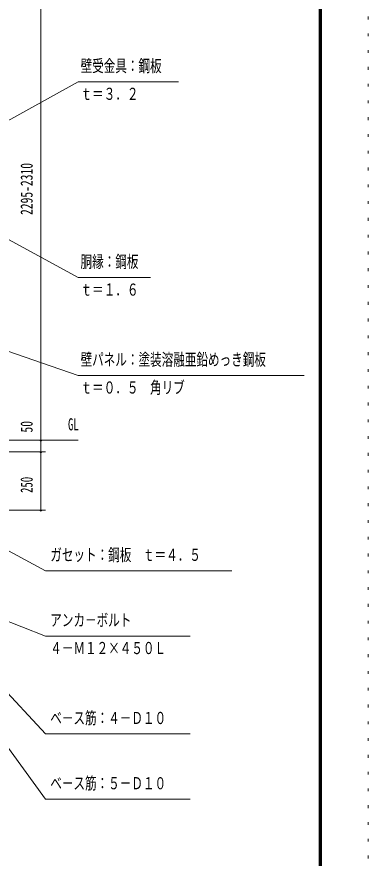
# Model space of a CAD drawing. Units: millimetres, scale not verified. Extents: x -27012 to 27023, y -10500 to 10500.
# Drawn here: x 23253 to 27023, y -3387 to 5638 of the extents above; entities that cross this region are included whole.
import ezdxf
from ezdxf.enums import TextEntityAlignment as Align

# ---------------------------------------------------------------- set-up
doc = ezdxf.new("R2010")
doc.units = ezdxf.units.MM
doc.header["$LTSCALE"] = 60
doc.linetypes.add('USER4', pattern=[3, 0.5, -2.5])
for name, color, linetype, lineweight in [('0-A_2-52DIM', 3, 'Continuous', 18), ('0-C_F-F', 5, 'Continuous', 18), ('0-D_F-E_J_ADD', 5, 'USER4', 18)]:
    doc.layers.add(name, color=color, linetype=linetype, lineweight=lineweight)
doc.styles.add('ＭＳ ゴシック', font='')
doc.styles.get('ＭＳ ゴシック').set_extended_font_data('MS Gothic')

msp = doc.modelspace()

# ---------------------------------------------------------------- linework, layer by layer
at = {"layer": '0-A_2-52DIM'}
for p, q in [((23511.87, 344.93), (23511.87, 7297.43)), ((23911.87, 4939.93), (21986.17, 3875.22)), ((23911.87, 4939.93), (24986.88, 4939.93)), ((23911.87, 2839.93), (22109.14, 3823.93)), ((23911.87, 2839.93), (24686.87, 2839.93)), ((23911.87, 1789.93), (21435.6, 2640.96)), ((23911.87, 1789.93), (26336.88, 1789.93)), ((22861.87, 1094.93), (23911.87, 1094.93)), ((23521.87, 1094.93), (23501.87, 1094.93)), ((22311.87, 969.93), (23561.87, 969.93)), ((23521.87, 969.93), (23501.87, 969.93)), ((22611.87, 344.93), (23561.87, 344.93)), ((23521.87, 344.93), (23501.87, 344.93)), ((22144.57, -451.73), (23561.87, -1005.07)), ((22369.15, -786.39), (23561.87, -2055.07)), ((25111.87, -1005.07), (23561.87, -1005.07)), ((23561.87, -2055.07), (25111.87, -2055.07))]:
    msp.add_line(p, q, dxfattribs=at)
for points in [[(22199.91, 428.62), (23561.87, -305.07), (25561.87, -305.07)], [(22113, -761.97), (23561.87, -2755.07), (25111.87, -2755.07)]]:
    msp.add_lwpolyline(points, dxfattribs=at)
for centre in [(23511.87, 1094.93), (23511.87, 969.93), (23511.87, 344.93)]:
    msp.add_arc(centre, 10, 180, 0, dxfattribs=at)
at = {"layer": '0-C_F-F'}
for p, q in [((26498.28, -9975), (26498.28, 10075)), ((26508.28, -9985), (26508.28, 10085)), ((26513.28, -9990), (26513.28, 10090)), ((26518.28, -9995), (26518.28, 10095)), ((26520.78, -9997.5), (26520.78, 10097.5))]:
    msp.add_line(p, q, dxfattribs=at)
for points in [[(-2176.72, -10000), (26523.28, -10000), (26523.28, 10100)], [(-2169.22, 10092.5), (-2169.22, -9992.5), (26515.78, -9992.5), (26515.78, 10092.5)], [(-2164.22, 10087.5), (-2164.22, -9987.5), (26510.78, -9987.5), (26510.78, 10087.5)], [(-2159.22, 10082.5), (-2159.22, -9982.5), (26505.78, -9982.5), (26505.78, 10082.5)], [(-2156.72, 10080), (-2156.72, -9980), (26503.28, -9980), (26503.28, 10080)], [(-2154.22, 10077.5), (-2154.22, -9977.5), (26500.78, -9977.5), (26500.78, 10077.5)]]:
    msp.add_lwpolyline(points, dxfattribs=at)
at = {"layer": '0-D_F-E_J_ADD'}
msp.add_line((27023.28, 10500), (27023.28, -10500), dxfattribs=at)

# ---------------------------------------------------------------- texts
at = {"layer": '0-A_2-52DIM', "color": 7, "style": 'ＭＳ ゴシック'}
for s, width, p in [('壁受金具：鋼板', 0.7, (23936.88, 5007.69)), ('ｔ＝３．２', 0.7, (23936.88, 4707.69)), ('胴縁：鋼板', 0.7, (23936.87, 2907.69)), ('ｔ＝１．６', 0.7, (23936.88, 2607.69)), ('壁パネル：塗装溶融亜鉛めっき鋼板', 0.7, (23936.88, 1857.69)), ('ｔ＝０．５\u3000角リブ', 0.7, (23936.88, 1557.69)), ('GL', 0.65, (23801.87, 1162.7)), ('ガセット：鋼板\u3000ｔ＝４．５', 0.7, (23611.87, -237.3)), ('アンカ－ボルト', 0.7, (23611.87, -937.3)), ('４－Ｍ１２×４５０Ｌ', 0.7, (23611.87, -1237.31)), ('ベ－ス筋：４－Ｄ１０', 0.7, (23611.87, -1987.3)), ('ベ－ス筋：５－Ｄ１０', 0.7, (23611.87, -2687.3))]:
    msp.add_text(s, height=130.2, dxfattribs=dict(at, width=width)).set_placement(p, align=Align.BOTTOM_LEFT)
for s, width, p in [('2295-2310', 0.7, (23461.87, 3512.04)), ('50', 0.7, (23461.87, 1178.21)), ('250', 0.65, (23461.87, 530.6))]:
    msp.add_text(s, height=130.2, rotation=90, dxfattribs=dict(at, width=width)).set_placement(p, align=Align.BOTTOM_LEFT)

doc.saveas('drawing.dxf')
